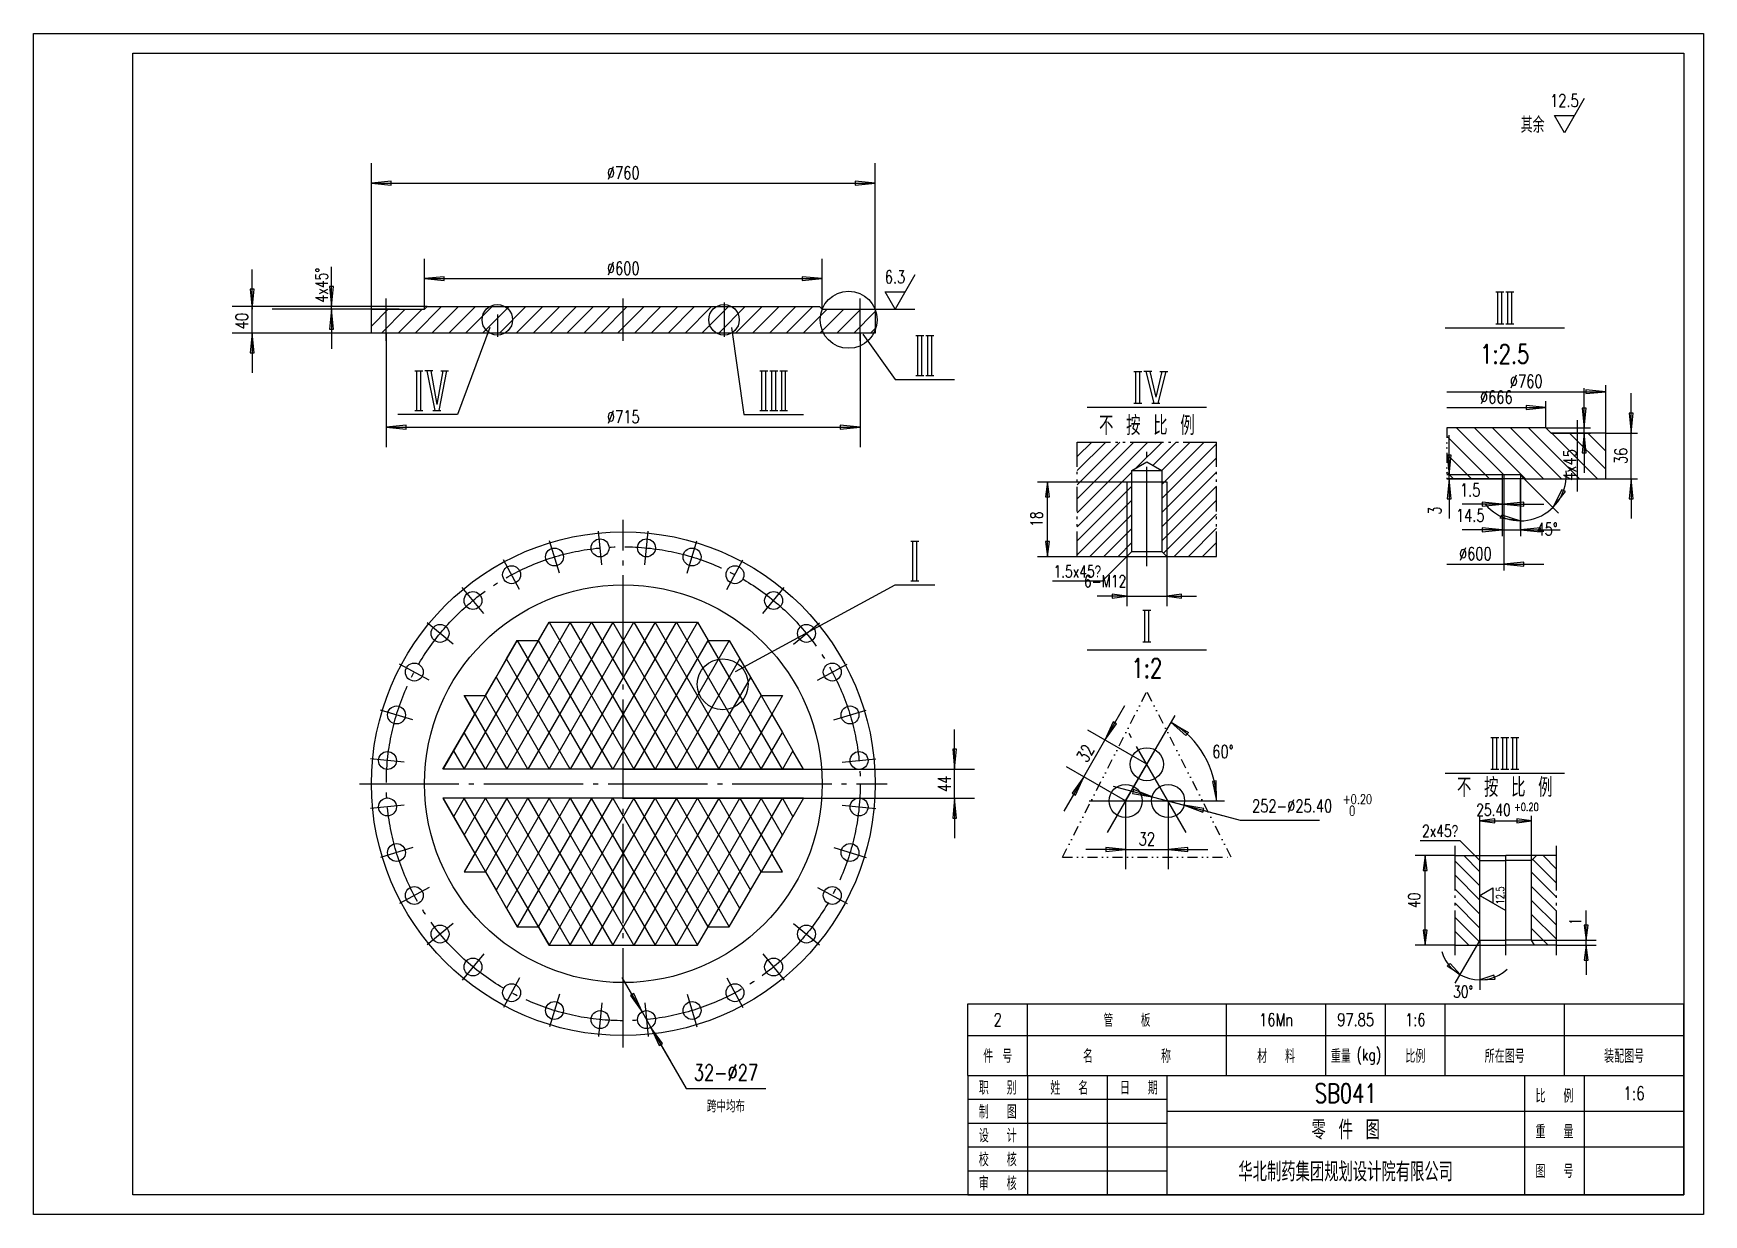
# Model space of a CAD drawing. Extents: x -150 to 2370, y -30 to 1752.
import ezdxf
from ezdxf.enums import TextEntityAlignment as Align

# ---------------------------------------------------------------- set-up
doc = ezdxf.new("R2010")
doc.units = 0
doc.header["$LTSCALE"] = 30
doc.header["$MEASUREMENT"] = 0
doc.linetypes.add('CENTER', pattern=[6.25, 5, -0.5, 0.25, -0.5])
doc.linetypes.add('DIVIDE', pattern=[1.25, 0.5, -0.25, 0, -0.25, 0, -0.25])
for name, color, linetype in [('1', 2, 'CONTINUOUS'), ('2', 1, 'CONTINUOUS'), ('4', 2, 'CENTER'), ('6', 6, 'DIVIDE')]:
    doc.layers.add(name, color=color, linetype=linetype)
doc.styles.add('HZ', font='txt', dxfattribs={"width": 0.75, "bigfont": 'hztxt'})

# ---------------------------------------------------------------- blocks, each defined once
blk = doc.blocks.new('BT2')
at = {"layer": '1', "color": 1}
for q in [(0, 30), (-180, 0)]:
    blk.add_line((-180, 30), q, dxfattribs=at)
at = {"layer": '1'}
for p, q in [((-165, 30), (-165, 0)), ((-145, 30), (-145, 0)), ((-130, 30), (-130, 0)), ((-40, 30), (-40, 0)), ((-25, 30), (-25, 0)), ((-180, 24), (-130, 24)), ((-180, 24), (-130, 24)), ((-130, 21), (0, 21)), ((-180, 18), (-130, 18)), ((-180, 12), (0, 12)), ((-180, 6), (-130, 6))]:
    blk.add_line(p, q, dxfattribs=at)
at = {"layer": '2'}
for p, q in [((0, 0), (0, 30)), ((-180, 0), (0, 0))]:
    blk.add_line(p, q, dxfattribs=at)
at = {"layer": '1', "style": 'HZ', "width": 0.75}
for s, height, p in [('职  别', 3.36, (-172.5, 27)), ('姓  名', 3.36, (-154.5, 27)), ('日  期', 3.36, (-137, 27)), ('比  例', 3.36, (-32.5, 25)), ('制  图', 3.36, (-172.5, 21)), ('设  计', 3.36, (-172.5, 15)), ('重  量', 3.36, (-32.5, 16)), ('校  核', 3.36, (-172.5, 9)), ('华北制药集团规划设计院有限公司', 4.8, (-85, 6)), ('审  核', 3.36, (-172.5, 3)), ('图  号', 3.36, (-32.5, 6))]:
    blk.add_text(s, height=height, dxfattribs=at).set_placement(p, align=Align.MIDDLE)
blk = doc.blocks.new('BT3')
at = {"layer": '1'}
for p, q in [((-165, 0), (-165, 18)), ((-115, 0), (-115, 18)), ((-90, 0), (-90, 18)), ((-75, 0), (-75, 18)), ((-60, 0), (-60, 18)), ((-30, 0), (-30, 18)), ((-180, 10), (0, 10))]:
    blk.add_line(p, q, dxfattribs=at)
at = {"layer": '2'}
for p, q in [((-180, 18), (0, 18)), ((-180, 18), (0, 18)), ((-180, 0), (-180, 18)), ((0, 0), (0, 18)), ((-180, 0), (0, 0))]:
    blk.add_line(p, q, dxfattribs=at)
at = {"layer": '1', "style": 'HZ', "width": 0.75}
for s, height, p in [('件 号', 3.36, (-172.5, 5)), ('名       称', 3.36, (-140, 5)), ('材  料', 3.36, (-102.5, 5)), ('重量', 3.36, (-86.2, 5)), ('(kg)', 3, (-79.2, 5)), ('比例', 3.36, (-67.5, 5)), ('所在图号', 3.36, (-45, 5)), ('装配图号', 3.36, (-15, 5))]:
    blk.add_text(s, height=height, dxfattribs=at).set_placement(p, align=Align.MIDDLE)

msp = doc.modelspace()

# ---------------------------------------------------------------- linework, layer by layer
at = {"layer": '1'}
for p, q in [((360, 1336), (360, 1556)), ((1120, 1336), (1120, 1556)), ((360, 1526), (1120, 1526)), ((440, 1336), (440, 1412)), ((1040, 1336), (1040, 1412)), ((440, 1382), (1040, 1382)), ((2056.5, 1362), (2068.5, 1362)), ((2059.5, 1314), (2059.5, 1362)), ((2065.5, 1314), (2065.5, 1362)), ((2071.5, 1362), (2083.5, 1362)), ((2074.5, 1314), (2074.5, 1362)), ((2080.5, 1314), (2080.5, 1362)), ((444, 1340), (150, 1340)), ((180, 1300), (180, 1336)), ((402, 1336), (210, 1336)), ((360, 1336), (210, 1336)), ((300, 1336), (300, 1340)), ((385.5, 1336), (360, 1310.5)), ((375, 1300), (411, 1336)), ((436.4, 1336), (400.4, 1300)), ((425.9, 1300), (465.9, 1340)), ((491.3, 1340), (451.3, 1300)), ((476.8, 1300), (516.8, 1340)), ((542.2, 1340), (502.2, 1300)), ((527.7, 1300), (567.7, 1340)), ((593.2, 1340), (553.2, 1300)), ((578.6, 1300), (618.6, 1340)), ((644.1, 1340), (604.1, 1300)), ((629.5, 1300), (669.5, 1340)), ((695, 1340), (655, 1300)), ((680.4, 1300), (720.4, 1340)), ((745.9, 1340), (705.9, 1300)), ((731.3, 1300), (771.3, 1340)), ((796.8, 1340), (756.8, 1300)), ((782.3, 1300), (822.3, 1340)), ((847.7, 1340), (807.7, 1300)), ((833.2, 1300), (873.2, 1340)), ((898.6, 1340), (858.6, 1300)), ((884.1, 1300), (924.1, 1340)), ((949.5, 1340), (909.5, 1300)), ((935, 1300), (975, 1340)), ((1000.4, 1340), (960.4, 1300)), ((985.9, 1300), (1025.9, 1340)), ((1047.4, 1336), (1011.4, 1300)), ((1036.8, 1300), (1072.8, 1336)), ((1052, 1336), (1180, 1336)), ((1098.3, 1336), (1062.3, 1300)), ((1087.7, 1300), (1120, 1332.3)), ((2056.5, 1314), (2068.5, 1314)), ((2071.5, 1314), (2083.5, 1314)), ((360, 1300), (150, 1300)), ((382.5, 1300), (382.5, 1128)), ((538.5, 1308.5), (490, 1177)), ((903.5, 1308.5), (922, 1177)), ((1097.5, 1300), (1097.5, 1128)), ((1101.5, 1298.5), (1150, 1230)), ((1120, 1306.8), (1113.2, 1300)), ((1181.5, 1296), (1193.5, 1296)), ((1184.5, 1236), (1184.5, 1296)), ((1190.5, 1236), (1190.5, 1296)), ((1196.5, 1296), (1208.5, 1296)), ((1199.5, 1236), (1199.5, 1296)), ((1205.5, 1236), (1205.5, 1296)), ((425.5, 1243), (437.5, 1243)), ((428.5, 1183), (428.5, 1243)), ((434.5, 1183), (434.5, 1243)), ((452.5, 1243), (440.5, 1243)), ((443.5, 1243), (455.5, 1183)), ((449.5, 1243), (458.5, 1192)), ((467.5, 1243), (458.5, 1192)), ((473.5, 1243), (461.5, 1183)), ((464.5, 1243), (476.5, 1243)), ((946, 1243), (958, 1243)), ((949, 1183), (949, 1243)), ((955, 1183), (955, 1243)), ((961, 1243), (973, 1243)), ((964, 1183), (964, 1243)), ((970, 1183), (970, 1243)), ((976, 1243), (988, 1243)), ((979, 1183), (979, 1243)), ((985, 1183), (985, 1243)), ((1181.5, 1236), (1193.5, 1236)), ((1196.5, 1236), (1208.5, 1236)), ((1510.5, 1242), (1522.5, 1242)), ((1513.5, 1194), (1513.5, 1242)), ((1519.5, 1194), (1519.5, 1242)), ((1537.5, 1242), (1525.5, 1242)), ((1528.5, 1242), (1540.5, 1194)), ((1534.5, 1242), (1543.5, 1203)), ((1552.5, 1242), (1543.5, 1203)), ((1558.5, 1242), (1546.5, 1194)), ((1549.5, 1242), (1561.5, 1242)), ((1150, 1230), (1240, 1230)), ((1982.4, 1211.5), (2222.4, 1211.5)), ((2222.4, 1149.1), (2222.4, 1221.1)), ((1510.5, 1194), (1522.5, 1194)), ((1537.5, 1194), (1549.5, 1194)), ((1982.4, 1187.5), (2132.2, 1187.5)), ((2132.2, 1156.8), (2132.2, 1197.1)), ((490, 1177), (400, 1177)), ((425.5, 1183), (437.5, 1183)), ((452.5, 1183), (464.5, 1183)), ((922, 1177), (1012, 1177)), ((946, 1183), (958, 1183)), ((961, 1183), (973, 1183)), ((976, 1183), (988, 1183)), ((382.5, 1158), (1097.5, 1158)), ((1425, 1098), (1425, 1135.5)), ((1425, 1135.5), (1475, 1135.5)), ((1446.9, 1135.5), (1425, 1113.6)), ((1425, 1092.4), (1468.1, 1135.5)), ((1489.3, 1135.5), (1425, 1071.2)), ((1425, 1050), (1510.5, 1135.5)), ((1531.7, 1135.5), (1425, 1028.8)), ((1482.5, 1135.5), (1486.2, 1135.5)), ((1493.8, 1135.5), (1497.5, 1135.5)), ((1505, 1135.5), (1555, 1135.5)), ((1513.3, 1095.9), (1553, 1135.5)), ((1574.2, 1135.5), (1539, 1100.3)), ((1552.4, 1092.6), (1595.4, 1135.5)), ((1616.6, 1135.5), (1552.5, 1071.4)), ((1562.5, 1135.5), (1566.2, 1135.5)), ((1573.8, 1135.5), (1577.5, 1135.5)), ((1585, 1135.5), (1635, 1135.5)), ((1635, 1098), (1635, 1135.5)), ((2047, 1080), (1982.4, 1144.6)), ((1997.3, 1156.8), (2068.4, 1085.8)), ((2101.3, 1080), (2024.5, 1156.8)), ((2051.6, 1156.8), (2128.4, 1080)), ((2155.6, 1080), (2078.8, 1156.8)), ((2105.9, 1156.8), (2182.7, 1080)), ((2132.2, 1156.8), (2199.4, 1156.8)), ((2139.8, 1149.1), (2199.4, 1149.1)), ((2209.9, 1080), (2140.8, 1149.1)), ((2167.9, 1149.1), (2222.4, 1094.7)), ((2189.8, 1149.1), (2189.8, 1156.8)), ((2222.4, 1121.8), (2195.1, 1149.1)), ((2222.4, 1149.1), (2270.4, 1149.1)), ((2260.8, 1080), (2260.8, 1149.1)), ((1552.5, 1050.2), (1635, 1132.7)), ((1635, 1111.5), (1552.5, 1029)), ((1982.4, 1117.4), (2019.8, 1080)), ((1425, 1086.8), (1425, 1090.5)), ((1425, 1007.5), (1507.5, 1090)), ((1552.5, 1007.8), (1635, 1090.3)), ((1635, 1086.8), (1635, 1090.5)), ((1992.7, 1080), (1982.4, 1090.3)), ((2065.9, 1085.8), (1982.4, 1085.8)), ((1986.2, 1080), (1986.2, 1085.8)), ((2065.9, 1085.8), (2065.9, 993.6)), ((2068.8, 1085.8), (2068.8, 941.8)), ((2068.8, 1085.8), (2068.8, 1032)), ((2093.8, 1085.8), (2093.8, 993.6)), ((1365, 1075.5), (1500, 1075.5)), ((1380, 963), (1380, 1075.5)), ((1425, 1075.5), (1425, 1079.2)), ((1507.5, 1068.8), (1425, 986.3)), ((1425, 1030.5), (1425, 1068)), ((1500, 1075.5), (1500, 888)), ((1635, 1069.1), (1552.5, 986.6)), ((1560, 1075.5), (1560, 888)), ((1635, 1075.5), (1635, 1079.2)), ((1635, 1030.5), (1635, 1068)), ((2065.9, 1080), (1982.4, 1080)), ((2093.7, 1004.6), (2093.8, 1080)), ((2151.1, 1028.3), (2097.8, 1081.7)), ((2222.4, 1080), (2270.4, 1080)), ((1425, 965.1), (1507.5, 1047.6)), ((1555.1, 967.9), (1635, 1047.8)), ((2065.9, 1041.6), (2068.8, 1041.6)), ((1425, 1019.2), (1425, 1023)), ((1425, 1008), (1425, 1011.8)), ((1507.5, 1026.4), (1444.1, 963)), ((1635, 1026.6), (1571.4, 963)), ((1635, 1019.2), (1635, 1023)), ((1635, 1008), (1635, 1011.8)), ((1174, 986), (1186, 986)), ((1177, 926), (1177, 986)), ((1183, 926), (1183, 986)), ((1425, 963), (1425, 1000.5)), ((1465.3, 963), (1507.5, 1005.2)), ((1507.5, 984), (1486.5, 963)), ((1592.6, 963), (1635, 1005.4)), ((1635, 984.2), (1613.8, 963)), ((1635, 963), (1635, 1000.5)), ((2065.9, 1003.2), (2093.8, 1003.2)), ((1365, 963), (1425, 963)), ((1500, 963), (1462.5, 925.5)), ((1982.4, 951.4), (2068.8, 951.4)), ((909.2, 789.2), (1150, 920)), ((1150, 920), (1210, 920)), ((1174, 926), (1186, 926)), ((1462.5, 925.5), (1387.5, 925.5)), ((1500, 903), (1560, 903)), ((1524, 882), (1536, 882)), ((1527, 834), (1527, 882)), ((1533, 834), (1533, 882)), ((500.1, 642), (628.1, 863.7)), ((660.1, 863.7), (532.1, 642)), ((564.1, 642), (692.1, 863.7)), ((724.1, 863.7), (596.1, 642)), ((628.1, 642), (756.1, 863.7)), ((628.1, 863.7), (756.1, 642)), ((788.1, 863.7), (660.1, 642)), ((788.1, 642), (660.1, 863.7)), ((692.1, 642), (820.1, 863.7)), ((692.1, 863.7), (820.1, 642)), ((852.1, 642), (724.1, 863.7)), ((852, 863.6), (724.1, 642)), ((756.1, 863.7), (884.1, 642)), ((916.1, 642), (788.1, 863.7)), ((820.1, 863.7), (948.1, 642)), ((580.1, 836), (468.1, 642)), ((580.1, 836), (692.1, 642)), ((724.1, 642), (612, 836)), ((756.1, 642), (868.1, 836)), ((900, 835.9), (788.1, 642)), ((980.1, 642), (868.1, 836)), ((1524, 834), (1536, 834)), ((660.1, 642), (564, 808.3)), ((820.1, 642), (916, 808.2)), ((548, 780.6), (628.1, 642)), ((932, 780.5), (852.1, 642)), ((500.1, 752.9), (564.1, 642)), ((596.1, 642), (532, 752.9)), ((884.1, 642), (948.1, 752.9)), ((948.1, 752.9), (964, 725.2)), ((964, 725.1), (916.1, 642)), ((1498, 594), (1572.5, 723)), ((532.1, 642), (500, 697.5)), ((948.1, 642), (980, 697.4)), ((1434.8, 630.5), (1466.8, 685.9)), ((1530, 649.4), (1440.8, 700.9)), ((2049, 690), (2061, 690)), ((2052, 642), (2052, 690)), ((2058, 642), (2058, 690)), ((2064, 690), (2076, 690)), ((2067, 642), (2067, 690)), ((2073, 642), (2073, 690)), ((2079, 690), (2091, 690)), ((2082, 642), (2082, 690)), ((2088, 642), (2088, 690)), ((484, 669.8), (500.1, 642)), ((996, 669.7), (980.1, 642)), ((740, 642), (1270, 642)), ((1240, 598), (1240, 642)), ((1498, 594), (1408.8, 645.5)), ((2049, 642), (2061, 642)), ((2064, 642), (2076, 642)), ((2079, 642), (2091, 642)), ((468.1, 598), (580.1, 404)), ((500.1, 598), (484, 570.2)), ((500, 542.5), (532.1, 598)), ((564.1, 598), (500.1, 487.1)), ((628.1, 376.3), (500.1, 598)), ((532, 487.1), (596.1, 598)), ((532.1, 598), (660.1, 376.3)), ((628.1, 598), (548, 459.4)), ((564, 431.7), (660.1, 598)), ((692.1, 376.3), (564.1, 598)), ((692.1, 598), (580.1, 404)), ((596.1, 598), (724.1, 376.3)), ((612, 404), (724.1, 598)), ((756.1, 598), (628.1, 376.3)), ((756.1, 376.3), (628.1, 598)), ((660.1, 376.3), (788.1, 598)), ((660.1, 598), (788.1, 376.3)), ((820.1, 598), (692.1, 376.3)), ((820.1, 376.3), (692.1, 598)), ((724.1, 376.3), (852.1, 598)), ((724.1, 598), (852, 376.4)), ((740, 598), (1270, 598)), ((884.1, 598), (756.1, 376.3)), ((868.1, 404), (756.1, 598)), ((788.1, 376.3), (916.1, 598)), ((788.1, 598), (900, 404.1)), ((948.1, 598), (820.1, 376.3)), ((916, 431.8), (820.1, 598)), ((852.1, 598), (932, 459.5)), ((868.1, 404), (980.1, 598)), ((948.1, 487.1), (884.1, 598)), ((916.1, 598), (964, 514.9)), ((980, 542.6), (948.1, 598)), ((980.1, 598), (996, 570.3)), ((1498, 594), (1498, 491)), ((1498, 594), (1647, 594)), ((1537.9, 600.5), (1586.1, 587.5)), ((1562, 594), (1562, 491)), ((1562, 594), (1670.7, 564.9)), ((1670.7, 564.9), (1790.7, 564.9)), ((2032.5, 504), (2032.5, 571.5)), ((2032.5, 564), (2110.5, 564)), ((2110.5, 504), (2110.5, 571.5)), ((2002.5, 534), (1942.5, 534)), ((2025, 511.5), (2002.5, 534)), ((964, 514.8), (948.1, 487.1)), ((1498, 521), (1562, 521)), ((1995, 511.5), (1935, 511.5)), ((1950, 376.5), (1950, 511.5)), ((1995, 459), (1995, 526.5)), ((2008, 511.5), (2032.5, 487)), ((2148, 470.1), (2112.3, 505.8)), ((2127.8, 511.5), (2148, 491.3)), ((2148, 459), (2148, 526.5)), ((2032.5, 465.8), (1995, 503.3)), ((1995, 482), (2032.5, 444.5)), ((2110.5, 486.4), (2148, 448.9)), ((2032.5, 423.3), (1995, 460.8)), ((2032.5, 451.5), (2052, 462.8)), ((2052, 462.8), (2052, 440.2)), ((2148, 427.7), (2110.5, 465.2)), ((1995, 447.8), (1995, 451.5)), ((1995, 436.5), (1995, 440.2)), ((1995, 439.6), (2032.5, 402.1)), ((1995, 361.5), (1995, 429)), ((2032.5, 451.5), (2052, 440.2)), ((2032.5, 451.5), (2071.5, 429)), ((2110.5, 444), (2148, 406.5)), ((2148, 447.8), (2148, 451.5)), ((2148, 436.5), (2148, 440.2)), ((2148, 361.5), (2148, 429)), ((2031.4, 382), (1995, 418.4)), ((2148, 385.3), (2110.5, 422.8)), ((2032.5, 384), (1994.9, 319.1)), ((1995, 397.2), (2015.7, 376.5)), ((2032.5, 384), (2032.4, 309)), ((2110.5, 401.5), (2135.5, 376.5)), ((2110.5, 384), (2208, 384)), ((2193, 376.5), (2193, 384)), ((1995, 376.5), (1935, 376.5)), ((2148, 376.5), (2208, 376.5)), ((768.3, 275.9), (781.8, 252.5)), ((781.8, 252.5), (835, 160.3)), ((835, 160.3), (955, 160.3))]:
    msp.add_line(p, q, dxfattribs=at)
for points in [[(-150, -30), (-150, 1752), (2370, 1752), (2370, -30)], [(2142.6, 1036.8), (2161.5, 1061.1), (2155.9, 1063.2)], [(2093.7, 1016.6), (2063.1, 1020.5), (2065.7, 1025.9)], [(1566.5, 712.6), (1592.7, 697.1), (1588.7, 692.7)], [(1635, 594), (1634.6, 624.5), (1628.8, 623.2)], [(2002.5, 332.1), (1983.1, 344.9), (1987.8, 348.6)], [(2032.4, 324), (2055.7, 325.4), (2053.4, 331)]]:
    msp.add_lwpolyline(points, close=True, dxfattribs=at)
for points in [[(2190, 1654), (2160, 1602), (2145, 1628), (2175, 1628)], [(360, 1526), (390, 1523), (390, 1529), (360, 1526)], [(1120, 1526), (1090, 1529), (1090, 1523), (1120, 1526)], [(180, 1336), (183, 1366), (177, 1366), (180, 1336), (180, 1396)], [(300, 1340), (303, 1370), (297, 1370), (300, 1340), (300, 1400)], [(1180, 1388), (1150, 1336), (1135, 1362), (1165, 1362)], [(440, 1382), (470, 1379), (470, 1385), (440, 1382)], [(1040, 1382), (1010, 1385), (1010, 1379), (1040, 1382)], [(300, 1336), (297, 1306), (303, 1306), (300, 1336), (300, 1276)], [(180, 1300), (177, 1270), (183, 1270), (180, 1300), (180, 1240)], [(2189.8, 1156.8), (2192.8, 1186.8), (2186.8, 1186.8), (2189.8, 1156.8), (2189.8, 1216.8)], [(2222.4, 1211.5), (2192.4, 1214.5), (2192.4, 1208.5), (2222.4, 1211.5)], [(2132.2, 1187.5), (2102.2, 1190.5), (2102.2, 1184.5), (2132.2, 1187.5)], [(2260.8, 1149.1), (2263.8, 1179.1), (2257.8, 1179.1), (2260.8, 1149.1), (2260.8, 1209.1)], [(382.5, 1158), (412.5, 1155), (412.5, 1161), (382.5, 1158)], [(1097.5, 1158), (1067.5, 1161), (1067.5, 1155), (1097.5, 1158)], [(1986.2, 1085.8), (1989.2, 1115.8), (1983.2, 1115.8), (1986.2, 1085.8), (1986.2, 1145.8)], [(2189.8, 1149.1), (2186.8, 1119.1), (2192.8, 1119.1), (2189.8, 1149.1), (2189.8, 1089.1)], [(1380, 1075.5), (1377, 1053), (1383, 1053), (1380, 1075.5)], [(1986.2, 1080), (1983.2, 1050), (1989.2, 1050), (1986.2, 1080), (1986.2, 1020)], [(2260.8, 1080), (2257.8, 1050), (2263.8, 1050), (2260.8, 1080), (2260.8, 1020)], [(2065.9, 1041.6), (2035.9, 1044.6), (2035.9, 1038.6), (2065.9, 1041.6), (2005.9, 1041.6)], [(2068.8, 1041.6), (2098.8, 1038.6), (2098.8, 1044.6), (2068.8, 1041.6), (2128.8, 1041.6)], [(1380, 963), (1383, 985.5), (1377, 985.5), (1380, 963)], [(2065.9, 1003.2), (2035.9, 1006.2), (2035.9, 1000.2), (2065.9, 1003.2), (2005.9, 1003.2)], [(2093.8, 1003.2), (2123.8, 1000.2), (2123.8, 1006.2), (2093.8, 1003.2), (2153.8, 1003.2)], [(2068.8, 951.4), (2098.8, 948.4), (2098.8, 954.4), (2068.8, 951.4), (2128.8, 951.4)], [(1500, 903), (1477.5, 906), (1477.5, 900), (1500, 903), (1455, 903)], [(1560, 903), (1582.5, 900), (1582.5, 906), (1560, 903), (1605, 903)], [(1466.8, 685.9), (1484.4, 710.4), (1479.2, 713.4), (1466.8, 685.9), (1496.8, 737.9)], [(1240, 642), (1243, 672), (1237, 672), (1240, 642), (1240, 702)], [(1434.8, 630.5), (1417.2, 606), (1422.4, 603), (1434.8, 630.5), (1404.8, 578.5)], [(1537.9, 600.5), (1509.7, 611.1), (1508.1, 605.3), (1537.9, 600.5), (1479.9, 616)], [(1240, 598), (1237, 568), (1243, 568), (1240, 598), (1240, 538)], [(1586.1, 587.5), (1614.3, 576.9), (1615.9, 582.7), (1586.1, 587.5), (1644.1, 572)], [(2032.5, 564), (2055, 561), (2055, 567), (2032.5, 564)], [(2110.5, 564), (2088, 567), (2088, 561), (2110.5, 564)], [(1498, 521), (1468, 524), (1468, 518), (1498, 521), (1438, 521)], [(1562, 521), (1592, 518), (1592, 524), (1562, 521), (1622, 521)], [(1950, 511.5), (1947, 489), (1953, 489), (1950, 511.5)], [(2193, 384), (2196, 406.5), (2190, 406.5), (2193, 384), (2193, 429)], [(1950, 376.5), (1953, 399), (1947, 399), (1950, 376.5)], [(2193, 376.5), (2190, 354), (2196, 354), (2193, 376.5), (2193, 331.5)], [(768.3, 275.9), (755.9, 303.4), (750.7, 300.4), (768.3, 275.9), (738.3, 327.9)], [(781.8, 252.5), (794.2, 225), (799.4, 228), (781.8, 252.5), (811.8, 200.6)]]:
    msp.add_lwpolyline(points, dxfattribs=at)
for centre, radius in [((1080, 1320), 43), ((550, 1320), 23), ((892, 1320), 23), ((890, 770), 38.4)]:
    msp.add_circle(centre, radius, dxfattribs=at)
for centre, radius, start, end in [((2093.8, 1085.8), 69.1, 219.8652, 5.1348), ((1498, 594), 137, 0, 60), ((2032.5, 384), 60, 196.7723, 313.2277)]:
    msp.add_arc(centre, radius, start, end, dxfattribs=at)
for points in [[(360, 1526), (390, 1523), (390, 1529), (360, 1526)], [(1120, 1526), (1090, 1529), (1090, 1523), (1120, 1526)], [(180, 1336), (183, 1366), (177, 1366), (180, 1336)], [(300, 1340), (303, 1370), (297, 1370), (300, 1340)], [(440, 1382), (470, 1379), (470, 1385), (440, 1382)], [(1040, 1382), (1010, 1385), (1010, 1379), (1040, 1382)], [(300, 1336), (297, 1306), (303, 1306), (300, 1336)], [(180, 1300), (177, 1270), (183, 1270), (180, 1300)], [(2222.4, 1211.5), (2192.4, 1214.5), (2192.4, 1208.5), (2222.4, 1211.5)], [(2132.2, 1187.5), (2102.2, 1190.5), (2102.2, 1184.5), (2132.2, 1187.5)], [(2189.8, 1156.8), (2192.8, 1186.8), (2186.8, 1186.8), (2189.8, 1156.8)], [(382.5, 1158), (412.5, 1155), (412.5, 1161), (382.5, 1158)], [(1097.5, 1158), (1067.5, 1161), (1067.5, 1155), (1097.5, 1158)], [(2260.8, 1149.1), (2263.8, 1179.1), (2257.8, 1179.1), (2260.8, 1149.1)], [(2189.8, 1149.1), (2186.8, 1119.1), (2192.8, 1119.1), (2189.8, 1149.1)], [(1986.2, 1085.8), (1989.2, 1115.8), (1983.2, 1115.8), (1986.2, 1085.8)], [(1380, 1075.5), (1377, 1053), (1383, 1053), (1380, 1075.5)], [(1986.2, 1080), (1983.2, 1050), (1989.2, 1050), (1986.2, 1080)], [(2142.6, 1036.8), (2161.5, 1061.1), (2155.9, 1063.2), (2142.6, 1036.8)], [(2260.8, 1080), (2257.8, 1050), (2263.8, 1050), (2260.8, 1080)], [(2065.9, 1041.6), (2035.9, 1044.6), (2035.9, 1038.6), (2065.9, 1041.6)], [(2068.8, 1041.6), (2098.8, 1038.6), (2098.8, 1044.6), (2068.8, 1041.6)], [(2093.7, 1016.6), (2063.1, 1020.5), (2065.7, 1025.9), (2093.7, 1016.6)], [(1380, 963), (1383, 985.5), (1377, 985.5), (1380, 963)], [(2065.9, 1003.2), (2035.9, 1006.2), (2035.9, 1000.2), (2065.9, 1003.2)], [(2093.8, 1003.2), (2123.8, 1000.2), (2123.8, 1006.2), (2093.8, 1003.2)], [(2068.8, 951.4), (2098.8, 948.4), (2098.8, 954.4), (2068.8, 951.4)], [(1500, 903), (1477.5, 906), (1477.5, 900), (1500, 903)], [(1560, 903), (1582.5, 900), (1582.5, 906), (1560, 903)], [(1466.8, 685.9), (1484.4, 710.4), (1479.2, 713.4), (1466.8, 685.9)], [(1566.5, 712.6), (1592.7, 697.1), (1588.7, 692.7), (1566.5, 712.6)], [(1240, 642), (1243, 672), (1237, 672), (1240, 642)], [(1434.8, 630.5), (1417.2, 606), (1422.4, 603), (1434.8, 630.5)], [(1537.9, 600.5), (1509.7, 611.1), (1508.1, 605.3), (1537.9, 600.5)], [(1635, 594), (1634.6, 624.5), (1628.8, 623.2), (1635, 594)], [(1240, 598), (1237, 568), (1243, 568), (1240, 598)], [(1586.1, 587.5), (1614.3, 576.9), (1615.9, 582.7), (1586.1, 587.5)], [(2032.5, 564), (2055, 561), (2055, 567), (2032.5, 564)], [(2110.5, 564), (2088, 567), (2088, 561), (2110.5, 564)], [(1498, 521), (1468, 524), (1468, 518), (1498, 521)], [(1562, 521), (1592, 518), (1592, 524), (1562, 521)], [(1950, 511.5), (1947, 489), (1953, 489), (1950, 511.5)], [(2193, 384), (2196, 406.5), (2190, 406.5), (2193, 384)], [(1950, 376.5), (1953, 399), (1947, 399), (1950, 376.5)], [(2193, 376.5), (2190, 354), (2196, 354), (2193, 376.5)], [(2002.5, 332.1), (1983.1, 344.9), (1987.8, 348.6), (2002.5, 332.1)], [(2032.4, 324), (2055.7, 325.4), (2053.4, 331), (2032.4, 324)], [(768.3, 275.9), (755.9, 303.4), (750.7, 300.4), (768.3, 275.9)], [(781.8, 252.5), (794.2, 225), (799.4, 228), (781.8, 252.5)]]:
    msp.add_solid(points, dxfattribs=at)
at = {"layer": '2'}
for p, q in [((1980, 1308), (2160, 1308)), ((1440, 1188), (1620, 1188)), ((1507.5, 1092.5), (1530, 1105.5)), ((1507.5, 970.5), (1507.5, 1092.5)), ((1507.5, 1092.5), (1552.5, 1092.5)), ((1530, 1105.5), (1552.5, 1092.5)), ((1552.5, 1092.5), (1552.5, 970.5)), ((1500, 1075.5), (1560, 1075.5)), ((1982.4, 1080), (2065.9, 1080)), ((2099.5, 1080), (2065.9, 1080)), ((1425, 963), (1635, 963)), ((1500, 963), (1507.5, 970.5)), ((1507.5, 970.5), (1552.5, 970.5)), ((1552.5, 970.5), (1560, 963)), ((612, 836), (628, 863.7)), ((628, 863.7), (660, 863.7)), ((660, 863.7), (692, 863.7)), ((692, 863.7), (724, 863.7)), ((724, 863.7), (756, 863.7)), ((756, 863.7), (788, 863.7)), ((788, 863.7), (820, 863.7)), ((820, 863.7), (852, 863.7)), ((852, 863.7), (868, 836)), ((564, 808.3), (580, 836)), ((580, 836), (612, 836)), ((868, 836), (900, 836)), ((900, 836), (916, 808.3)), ((548, 780.6), (564, 808.3)), ((916, 808.3), (932, 780.6)), ((1440, 822), (1620, 822)), ((532, 752.9), (548, 780.6)), ((932, 780.6), (948, 752.9)), ((516, 725.1), (500, 752.9)), ((500, 752.9), (532, 752.9)), ((948, 752.9), (980, 752.9)), ((980, 752.9), (964, 725.1)), ((500, 697.4), (516, 725.1)), ((964, 725.1), (980, 697.4)), ((484, 669.7), (500, 697.4)), ((980, 697.4), (996, 669.7)), ((468, 642), (484, 669.7)), ((1012, 642), (996, 669.7)), ((1012, 642), (468, 642)), ((1980, 636), (2160, 636)), ((1012, 598), (468, 598)), ((468, 598), (484, 570.3)), ((1012, 598), (996, 570.3)), ((484, 570.3), (500, 542.6)), ((980, 542.6), (996, 570.3)), ((500, 542.6), (516, 514.9)), ((964, 514.9), (980, 542.6)), ((516, 514.9), (500, 487.1)), ((980, 487.1), (964, 514.9)), ((1995, 511.5), (2071.5, 511.5)), ((2032.5, 504), (2025, 511.5)), ((2032.5, 384), (2032.5, 504)), ((2032.5, 504), (2071.5, 504)), ((2148, 511.5), (2071.5, 511.5)), ((2110.5, 504), (2071.5, 504)), ((2110.5, 504), (2118, 511.5)), ((2110.5, 384), (2110.5, 504)), ((500, 487.1), (532, 487.1)), ((532, 487.1), (548, 459.4)), ((932, 459.4), (948, 487.1)), ((948, 487.1), (980, 487.1)), ((548, 459.4), (564, 431.7)), ((916, 431.7), (932, 459.4)), ((564, 431.7), (580, 404)), ((900, 404), (916, 431.7)), ((580, 404), (612, 404)), ((612, 404), (628, 376.3)), ((852, 376.3), (868, 404)), ((868, 404), (900, 404)), ((2028.2, 376.5), (2032.5, 384)), ((2032.5, 384), (2071.5, 384)), ((2110.5, 384), (2071.5, 384)), ((2114.8, 376.5), (2110.5, 384)), ((628, 376.3), (660, 376.3)), ((660, 376.3), (692, 376.3)), ((692, 376.3), (724, 376.3)), ((724, 376.3), (756, 376.3)), ((756, 376.3), (788, 376.3)), ((788, 376.3), (820, 376.3)), ((820, 376.3), (852, 376.3)), ((1995, 376.5), (2071.5, 376.5)), ((2148, 376.5), (2071.5, 376.5))]:
    msp.add_line(p, q, dxfattribs=at)
for points in [[(0, 0), (0, 1722), (2340, 1722), (2340, 0)], [(360, 1300), (360, 1336), (402, 1336), (402, 1336), (407, 1336), (407, 1336), (428, 1336), (428, 1336), (440, 1336), (444, 1340), (1036, 1340), (1040, 1336), (1052, 1336), (1052, 1336), (1073, 1336), (1073, 1336), (1078, 1336), (1078, 1336), (1120, 1336), (1120, 1300)]]:
    msp.add_lwpolyline(points, close=True, dxfattribs=at)
for points in [[(2099.5, 1080), (2222.4, 1080), (2222.4, 1149.1), (2139.8, 1149.1), (2132.2, 1156.8), (1982.4, 1156.8)], [(2099.5, 1080), (2093.8, 1085.8), (2065.9, 1085.8), (2065.9, 1080)]]:
    msp.add_lwpolyline(points, dxfattribs=at)
for centre, radius in [((740, 620), 380), ((705, 975.8), 13.5), ((775, 975.8), 13.5), ((636.2, 962.1), 13.5), ((843.8, 962.1), 13.5), ((571.5, 935.3), 13.5), ((908.5, 935.3), 13.5), ((740, 620), 300), ((513.2, 896.4), 13.5), ((966.8, 896.4), 13.5), ((463.6, 846.8), 13.5), ((1016.4, 846.8), 13.5), ((424.7, 788.5), 13.5), ((1055.3, 788.5), 13.5), ((397.9, 723.8), 13.5), ((1082.1, 723.8), 13.5), ((384.2, 655), 13.5), ((1095.8, 655), 13.5), ((1530, 649.4), 25), ((1498, 594), 25), ((1562, 594), 25), ((384.2, 585), 13.5), ((1095.8, 585), 13.5), ((397.9, 516.2), 13.5), ((1082.1, 516.2), 13.5), ((424.7, 451.5), 13.5), ((1055.3, 451.5), 13.5), ((463.6, 393.2), 13.5), ((1016.4, 393.2), 13.5), ((513.2, 343.6), 13.5), ((966.8, 343.6), 13.5), ((571.5, 304.7), 13.5), ((908.5, 304.7), 13.5), ((636.2, 277.9), 13.5), ((705, 264.2), 13.5), ((775, 264.2), 13.5), ((843.8, 277.9), 13.5)]:
    msp.add_circle(centre, radius, dxfattribs=at)
at = {"layer": '4'}
for p, q in [((382.5, 1288), (382.5, 1352)), ((740, 1288), (740, 1352)), ((892, 1346), (892, 1294)), ((1097.5, 1288), (1097.5, 1352)), ((550, 1328), (550, 1294)), ((2179.2, 1168.3), (2179.2, 1060.8)), ((1530, 948), (1530, 1120.5)), ((740, 222), (740, 1018)), ((643.6, 937.7), (628.8, 986.5)), ((707.5, 950.4), (702.5, 1001.2)), ((772.5, 950.4), (777.5, 1001.2)), ((836.4, 937.7), (851.2, 986.5)), ((583.5, 912.8), (559.5, 957.8)), ((896.5, 912.8), (920.5, 957.8)), ((529.4, 876.6), (497, 916.1)), ((950.6, 876.6), (983, 916.1)), ((483.4, 830.6), (443.9, 863)), ((996.6, 830.6), (1036.1, 863)), ((447.2, 776.5), (402.2, 800.5)), ((1032.8, 776.5), (1077.8, 800.5)), ((422.3, 716.4), (373.5, 731.2)), ((1057.7, 716.4), (1106.5, 731.2)), ((1470.5, 546.4), (1557.5, 697.1)), ((1589.5, 546.4), (1502.5, 697.1)), ((409.6, 652.5), (358.8, 657.5)), ((1070.4, 652.5), (1121.2, 657.5)), ((342, 620), (1138, 620)), ((409.6, 587.5), (358.8, 582.5)), ((1070.4, 587.5), (1121.2, 582.5)), ((1443, 594), (1617, 594)), ((422.3, 523.6), (373.5, 508.8)), ((1057.7, 523.6), (1106.5, 508.8)), ((2071.5, 361.5), (2071.5, 526.5)), ((447.2, 463.5), (402.2, 439.5)), ((1032.8, 463.5), (1077.8, 439.5)), ((483.4, 409.4), (443.9, 377)), ((996.6, 409.4), (1036.1, 377)), ((529.4, 363.4), (497, 323.9)), ((950.6, 363.4), (983, 323.9)), ((583.5, 327.2), (559.5, 282.2)), ((896.5, 327.2), (920.5, 282.2)), ((643.6, 302.3), (628.8, 253.5)), ((707.5, 289.6), (702.5, 238.8)), ((772.5, 289.6), (777.5, 238.8)), ((836.4, 302.3), (851.2, 253.5))]:
    msp.add_line(p, q, dxfattribs=at)
msp.add_circle((740, 620), 357.5, dxfattribs=at)
at = {"layer": '6'}
for p, q in [((1982.4, 1156.8), (1982.4, 1080)), ((1402.7, 509), (1530, 759.4)), ((1657.3, 509), (1530, 759.4)), ((1402.7, 509), (1657.3, 509))]:
    msp.add_line(p, q, dxfattribs=at)

# ---------------------------------------------------------------- block references
at = {"layer": '1', "xscale": 6, "yscale": 6, "zscale": 6}
for name, p in [('BT3', (2340, 180)), ('BT2', (2340, 0))]:
    msp.add_blockref(name, p, dxfattribs=at)

# ---------------------------------------------------------------- texts
at = {"layer": '1', "style": 'HZ', "width": 0.75}
for s, height, p in [('12.5', 19.2, (2160, 1641)), ('%%c760', 19.2, (740, 1532)), ('%%c600', 19.2, (740, 1388)), ('6.3', 19.2, (1150, 1375)), ('1:2.5', 28.8, (2070, 1254)), ('%%c760', 19.2, (2102.4, 1217.5)), ('%%c666', 19.2, (2057.3, 1193.5)), ('%%c715', 19.2, (740, 1164)), ('不 按 比 例', 28.8, (1530, 1146)), ('1.5', 19.2, (2017.9, 1053.6)), ('14.5', 19.2, (2017.9, 1015.2)), ('45%%d', 19.2, (2133.9, 994.6)), ('%%c600', 19.2, (2025.6, 957.4)), ('6-M12', 18, (1467, 916.5)), ('1:2', 28.8, (1530, 780)), ('不 按 比 例', 28.8, (2070, 600)), ('32', 19.2, (1530, 527)), ('30%%d', 18, (2007.2, 297.3)), ('32-%%c27', 24, (895, 172.3)), ('跨中均布', 18.24, (895, 124.3))]:
    msp.add_text(s, height=height, dxfattribs=at).set_placement(p, align=Align.CENTER)
for s, height, p in [('其余', 24, (2130, 1602)), ('25.40', 18, (2079, 571.5))]:
    msp.add_text(s, height=height, dxfattribs=at).set_placement(p, align=Align.RIGHT)
for s, height, p in [('4x45%%d', 18.24, (294, 1346)), ('1', 18, (2185.5, 406.5))]:
    msp.add_text(s, height=height, rotation=90, dxfattribs=at).set_placement(p)
for s, height, rotation, p in [('40', 19.2, 90, (174, 1318)), ('4x45', 19.2, 90, (2177.8, 1101.1)), ('36', 19.2, 90, (2254.8, 1114.6)), ('3', 19.2, 90, (1974.2, 1032)), ('18', 18, 90, (1372.5, 1019.2)), ('32', 19.2, 60, (1445.6, 661.2)), ('44', 19.2, 90, (1234, 620)), ('40', 18, 90, (1942.5, 444))]:
    msp.add_text(s, height=height, rotation=rotation, dxfattribs=at).set_placement(p, align=Align.CENTER)
for s, height, p in [('1.5x45\x7f', 18, (1425, 940.5)), ('2x45\x7f', 18, (1972.5, 549)), ('2', 19.2, (1305, 264)), ('管   板', 19.2, (1500, 264)), ('16Mn', 19.2, (1725, 264)), ('97.85', 19.2, (1845, 264)), ('1:6', 19.2, (1935, 264)), ('SB041', 28.8, (1830, 153)), ('1:6', 20.16, (2265, 153)), ('零 件 图', 28.8, (1830, 99))]:
    msp.add_text(s, height=height, dxfattribs=at).set_placement(p, align=Align.MIDDLE)
for s, height, p in [('60%%d', 19.2, (1628.7, 658.9)), ('252-%%c25.40', 19.2, (1688.7, 576.9)), ('+0.20', 14.4, (1825.5, 589.5)), (' 0', 14.4, (1825.5, 572.1)), ('+0.20', 12, (2084.2, 579))]:
    msp.add_text(s, height=height, dxfattribs=at).set_placement(p)
msp.add_text('12.5', height=12, rotation=90, dxfattribs=at).set_placement((2063.2, 451.5), align=Align.MIDDLE)

doc.saveas('drawing.dxf')
